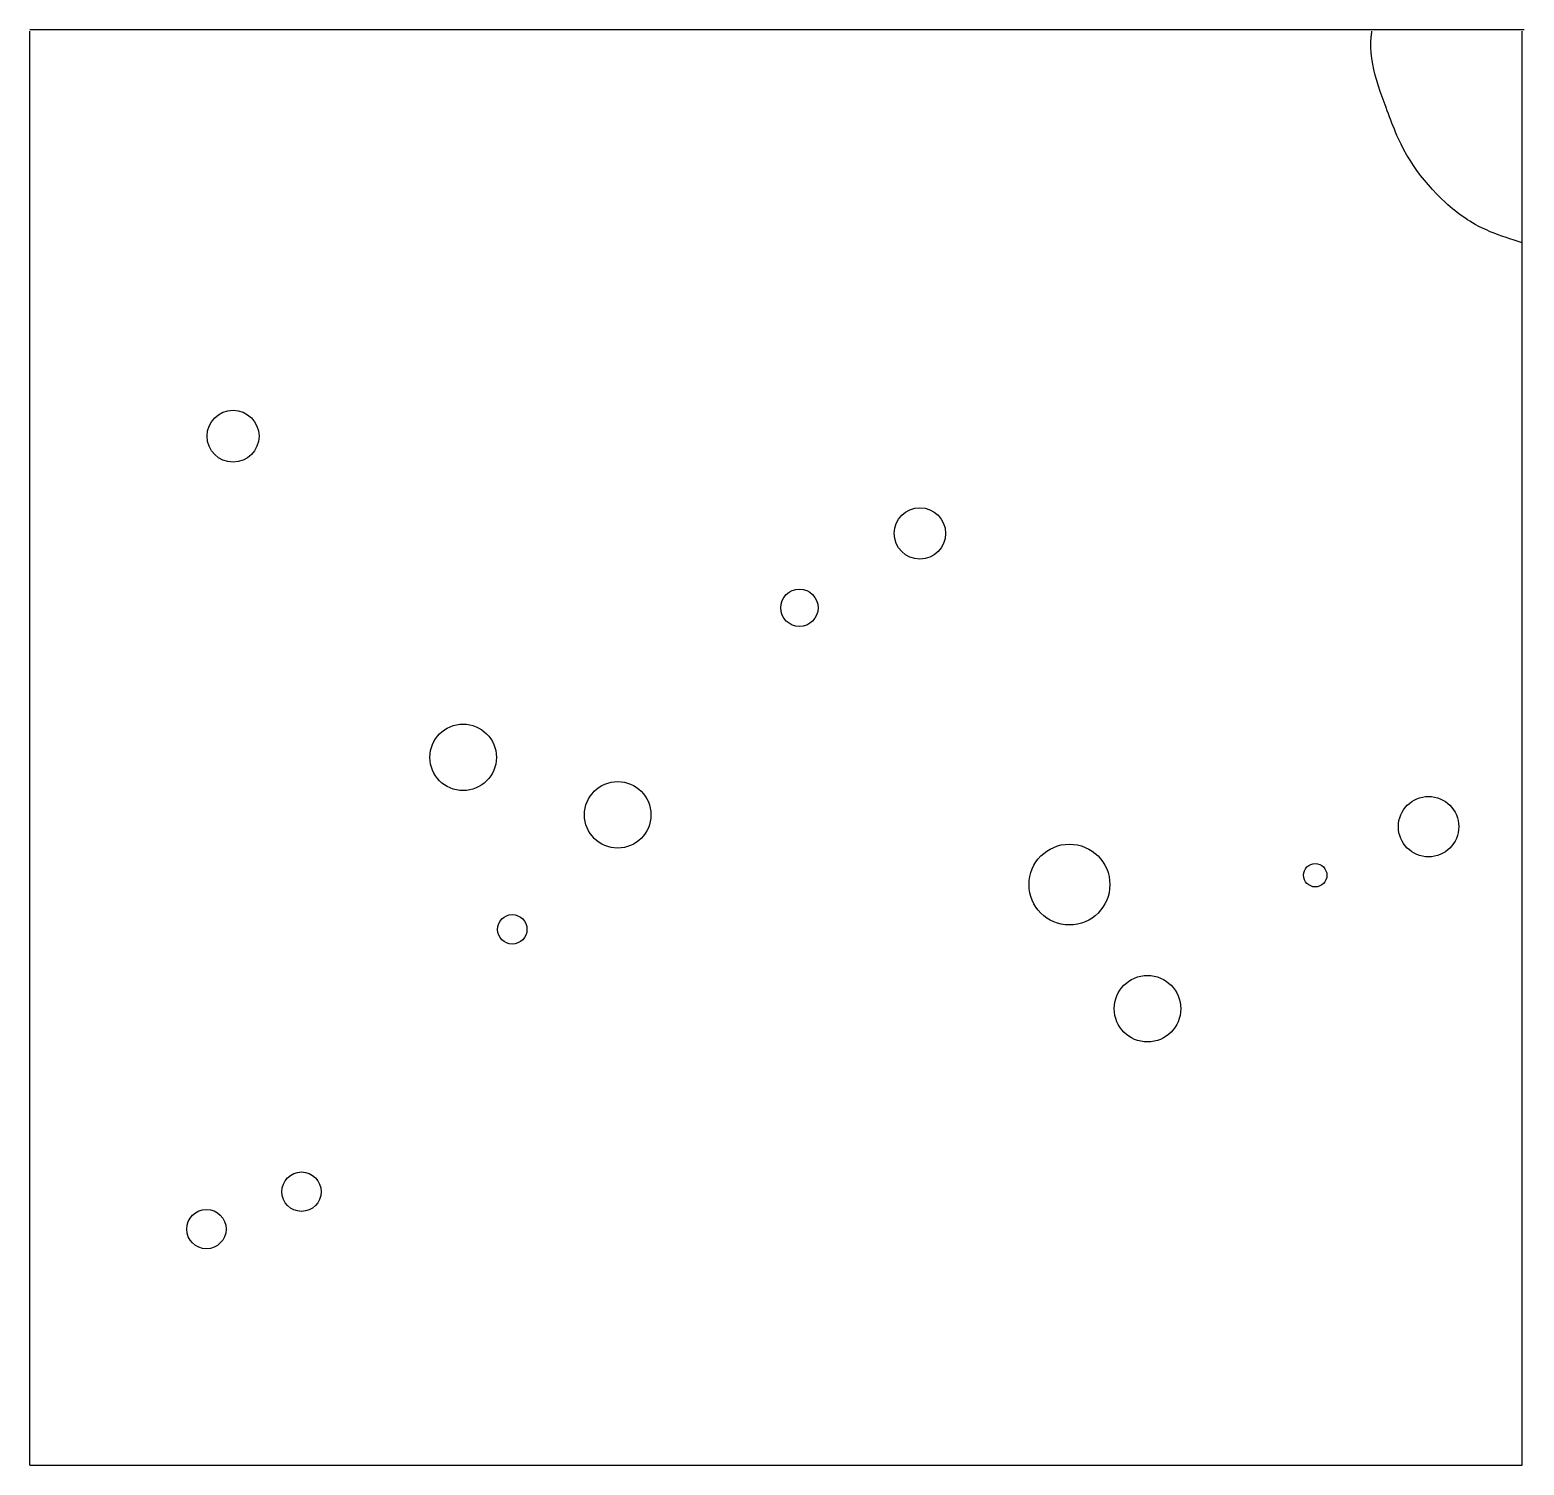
# Model space of a CAD drawing. Extents: x 2.05 to 3.08, y 8.53 to 9.51.
import ezdxf

# ---------------------------------------------------------------- set-up
doc = ezdxf.new("R2010")
doc.units = 0
doc.linetypes.add('HIDDEN', pattern=[0.375, 0.25, -0.125])
doc.layers.add('LAYER1', color=7, linetype='CONTINUOUS')
doc.layers.add('LAYER12', color=5, linetype='CONTINUOUS')

msp = doc.modelspace()

# ---------------------------------------------------------------- linework, layer by layer
at = {"layer": 'LAYER1', "color": 7, "linetype": 'HIDDEN'}
for points in [[(3.0752, 9.368), (3.0725, 9.3689), (3.0697, 9.3698), (3.0669, 9.3707), (3.0642, 9.3716), (3.0614, 9.3725), (3.0587, 9.3735), (3.056, 9.3745), (3.0533, 9.3756), (3.0507, 9.3768), (3.0481, 9.378), (3.0455, 9.3792), (3.043, 9.3806), (3.0412, 9.3816), (3.0394, 9.3827), (3.0377, 9.3838), (3.0359, 9.385), (3.0342, 9.3862), (3.0325, 9.3874), (3.0308, 9.3887), (3.0292, 9.39), (3.0275, 9.3913), (3.0259, 9.3927), (3.0243, 9.3941), (3.0228, 9.3955), (3.0197, 9.3984), (3.0167, 9.4014), (3.0138, 9.4045), (3.011, 9.4076), (3.0082, 9.4109), (3.0056, 9.4142), (3.0031, 9.4176), (3.0007, 9.421), (2.9984, 9.4246), (2.9962, 9.4281), (2.9942, 9.4318), (2.9923, 9.4355), (2.9913, 9.4375), (2.9903, 9.4396), (2.9894, 9.4416), (2.9885, 9.4437), (2.9877, 9.4458), (2.9868, 9.4478), (2.986, 9.4499), (2.9852, 9.4521), (2.9844, 9.4542), (2.9836, 9.4563), (2.9828, 9.4584), (2.982, 9.4606), (2.9806, 9.4643), (2.9793, 9.468), (2.978, 9.4717), (2.9767, 9.4754), (2.9756, 9.4792), (2.9745, 9.4829), (2.9735, 9.4867), (2.9728, 9.4905), (2.9721, 9.4943), (2.9717, 9.4981), (2.9715, 9.5019), (2.9716, 9.5058), (2.9716, 9.5064), (2.9716, 9.507), (2.9717, 9.5076), (2.9717, 9.5082), (2.9718, 9.5088), (2.9718, 9.5094), (2.9719, 9.5101), (2.972, 9.5107), (2.972, 9.5113), (2.9721, 9.5119), (2.9722, 9.5125), (2.9722, 9.5131)], [(2.9722, 9.5131), (2.9722, 9.5131), (2.9722, 9.5131), (2.9722, 9.5131), (2.9722, 9.5131), (2.9722, 9.5131), (2.9722, 9.5131), (2.9722, 9.5131), (2.9722, 9.5131), (2.9722, 9.5131), (2.9722, 9.5131), (2.9722, 9.5131), (2.9722, 9.5131), (2.9722, 9.5131), (2.9722, 9.5131), (2.9722, 9.5131), (2.9722, 9.5131), (2.9722, 9.5131), (2.9722, 9.5131), (2.9722, 9.5131), (2.9722, 9.5131), (2.9722, 9.5131), (2.9722, 9.5131), (2.9722, 9.5131), (2.9722, 9.5131)], [(2.9722, 9.5131), (2.9722, 9.5131), (2.9722, 9.5131), (2.9722, 9.5131), (2.9722, 9.5131), (2.9722, 9.5131), (2.9722, 9.5131), (2.9722, 9.5131), (2.9722, 9.5131), (2.9722, 9.5131), (2.9722, 9.5131), (2.9722, 9.5131), (2.9722, 9.5131), (2.9722, 9.5131), (2.9722, 9.5131), (2.9722, 9.5131), (2.9722, 9.5131), (2.9722, 9.5131), (2.9722, 9.5131), (2.9722, 9.5131), (2.9722, 9.5131), (2.9722, 9.5131), (2.9722, 9.5131), (2.9722, 9.5131), (2.9722, 9.5131)], [(2.9722, 9.5131), (2.9722, 9.5131), (2.9722, 9.5131), (2.9722, 9.5131), (2.9722, 9.5131), (2.9722, 9.5131), (2.9722, 9.5131), (2.9722, 9.5131), (2.9722, 9.5131), (2.9722, 9.5131), (2.9722, 9.5131), (2.9722, 9.5131), (2.9722, 9.5131), (2.9722, 9.5131), (2.9722, 9.5131), (2.9722, 9.5131), (2.9722, 9.5131), (2.9722, 9.5131), (2.9722, 9.5131), (2.9722, 9.5131), (2.9722, 9.5131), (2.9722, 9.5131), (2.9722, 9.5131), (2.9722, 9.5131), (2.9722, 9.5131)]]:
    msp.add_lwpolyline(points, dxfattribs=at)
at = {"layer": 'LAYER1', "color": 7, "linetype": 'CONTINUOUS'}
for centre, radius in [((2.1915, 9.2354), 0.0178), ((2.6624, 9.1688), 0.0176), ((2.5798, 9.1178), 0.0128), ((2.3492, 9.0153), 0.0228), ((2.4552, 8.9759), 0.0228), ((3.0111, 8.9678), 0.0207), ((2.7649, 8.9281), 0.0277), ((2.9334, 8.9345), 0.008), ((2.3829, 8.8974), 0.0101), ((2.8184, 8.843), 0.0228), ((2.2384, 8.7176), 0.0135), ((2.1732, 8.692), 0.0135)]:
    msp.add_circle(centre, radius, dxfattribs=at)
at = {"layer": 'LAYER12', "color": 5, "linetype": 'CONTINUOUS'}
for points in [[(3.0752, 9.5139), (2.0522, 9.5139)], [(2.0522, 8.5366), (2.0522, 9.5131)], [(3.0766, 9.5139), (3.0752, 9.5139)], [(3.0752, 8.5366), (3.0752, 9.5131)], [(2.0522, 8.5302), (2.0522, 8.5366)], [(3.0752, 8.5302), (3.0752, 8.5366)], [(2.0522, 8.5302), (3.0752, 8.5302)]]:
    msp.add_lwpolyline(points, dxfattribs=at)

doc.saveas('drawing.dxf')
